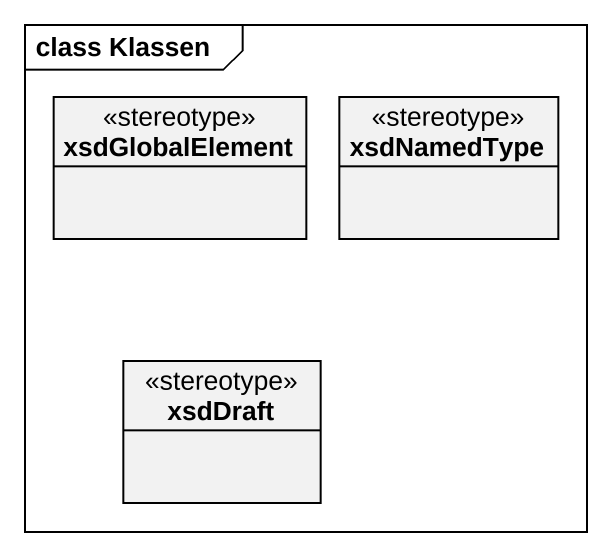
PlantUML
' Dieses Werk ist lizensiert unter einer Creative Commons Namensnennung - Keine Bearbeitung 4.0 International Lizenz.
@startuml
mainframe class Klassen
hide circle
hide empty members
class xsdGlobalElement <<stereotype>>
class xsdNamedType <<stereotype>>
class xsdDraft <<stereotype>>
@enduml
